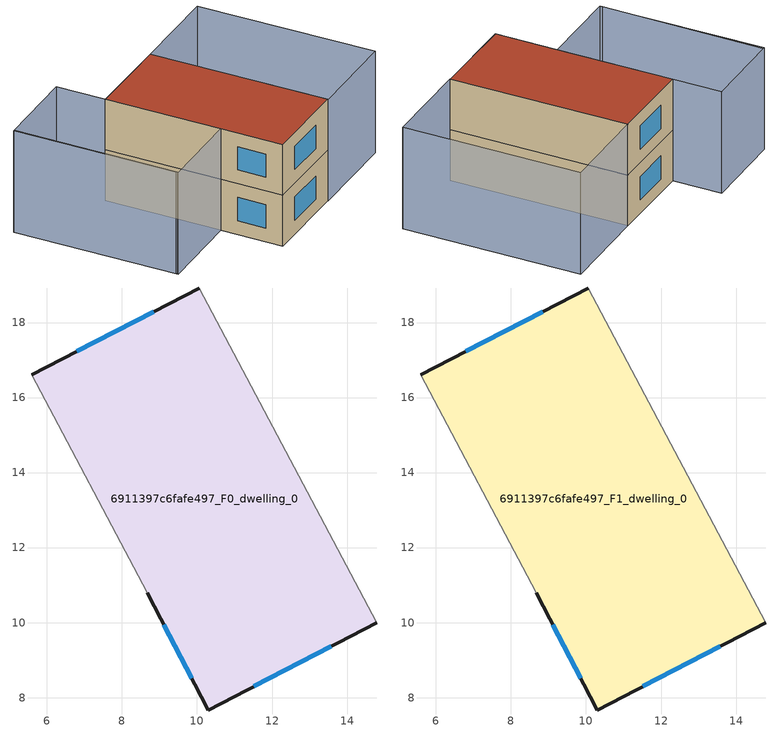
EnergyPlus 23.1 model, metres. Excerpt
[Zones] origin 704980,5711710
6911397c6fafe497_F0_dwelling_0
 floor ground (EU_floor_Construction): 10.06,18.92 14.8,9.99 10.3,7.67 8.68,10.79 5.59,16.6 z0
 wall outside (EU_wall_Construction): 10.06,18.92 5.59,16.6 / 8.68,10.79 10.3,7.67 14.8,9.99 z0:3
 wall adiabatic (EU_wall_Construction): 5.59,16.6 8.68,10.79 / 14.8,9.99 10.06,18.92 z0:3
 window (EU_Window_Construction): 8.85,18.29 6.8,17.23 / 11.52,8.3 13.58,9.36 / 9.12,9.95 9.86,8.51 z0.81:2.19
6911397c6fafe497_F1_dwelling_0
 floor to 6911397c6fafe497_F0_dwelling_0 (EU_floor_Construction): 10.06,18.92 14.8,9.99 10.3,7.67 8.68,10.79 5.59,16.6 z3
 wall outside (EU_wall_Construction): 10.06,18.92 5.59,16.6 / 8.68,10.79 10.3,7.67 14.8,9.99 z3:6
 wall adiabatic (EU_wall_Construction): 5.59,16.6 8.68,10.79 / 14.8,9.99 10.06,18.92 z3:6
 window (EU_Window_Construction): 8.85,18.29 6.8,17.23 / 11.52,8.3 13.58,9.36 / 9.12,9.95 9.86,8.51 z3.81:5.19
 roof outside (EU_roof_Construction): 14.8,9.99 10.06,18.92 5.59,16.6 8.68,10.79 10.3,7.67 z6
shading: 0.06,16.79 4.34,8.54 / 4.29,19.04 8.68,10.79 / 8.68,10.79 4.36,8.49 / 4.36,8.49 -0.03,16.75 / -0.03,16.75 4.29,19.04 / 14.81,9.97 10.06,18.92 / 10.06,18.92 14.8,21.44 / 14.8,21.44 19.55,12.49 / 19.55,12.49 14.81,9.97 z0:6
[Building]
EU S2 Campaign: North Axis=0; Terrain=City; Solar Distribution=FullExterior
[Site:Location]
London: Latitude=51.5; Longitude=-0.5; Time Zone=0; Elevation=25
[SizingPeriod:WeatherFileDays]
AnnualSizingPeriod: Begin Month=1; Begin Day of Month=1; End Month=12; End Day of Month=31; Day of Week for Start Day=Monday; Use Weather File Daylight Saving Period=No; Use Weather File Rain and Snow Indicators=No
[MATERIAL]
EU_InternalMass_Material: Roughness=MediumRough; Thickness=0.1; Conductivity=1; Density=1800; Specific Heat=900; Thermal Absorptance=0.9; Solar Absorptance=0.7; Visible Absorptance=0.7
[MATERIAL:NOMASS] Roughness=MediumRough; Thermal Absorptance=0.9; Solar Absorptance=0.7; Visible Absorptance=0.7
Name | Thermal Resistance
EU_wall_NoMass | 0.727863
EU_roof_NoMass | 0.773354
EU_floor_NoMass | 1.79329
[WINDOWMATERIAL:SIMPLEGLAZINGSYSTEM]
EU_Window_SimpleGlazing: UFactor=2.58614; Solar Heat Gain Coefficient=0.76; Visible Transmittance=0.76
[CONSTRUCTION]
EU_wall_Construction: EU_wall_NoMass
EU_roof_Construction: EU_roof_NoMass
EU_floor_Construction: EU_floor_NoMass
EU_Window_Construction: EU_Window_SimpleGlazing
EU_InternalMass_Construction: EU_InternalMass_Material
[ZONE] Type=1; Multiplier=1; Ceiling Height=autocalculate; Floor Area=autocalculate; Part of Total Floor Area=Yes
Name | Volume
6911397c6fafe497_F0_dwelling_0 | 152.659
6911397c6fafe497_F1_dwelling_0 | 152.658
[INTERNALMASS] Construction=EU_InternalMass_Construction; Surface Area=50.8862
Name | Zone or ZoneList
6911397c6fafe497_F0_dwelling_0_EU_InternalMass | 6911397c6fafe497_F0_dwelling_0
6911397c6fafe497_F1_dwelling_0_EU_InternalMass | 6911397c6fafe497_F1_dwelling_0
[OTHEREQUIPMENT] Fuel Type=Electricity; Design Level Calculation Method=Watts/Area; Power per Zone Floor Area=1; Fraction Latent=0; Fraction Radiant=0; Fraction Lost=0; Carbon Dioxide Generation Rate=0; EndUse Subcategory=EU_Step8_InternalGains
Name | Zone or ZoneList or Space or SpaceList | Schedule
EU_Step8_InternalGain_6911397c6fafe497_F0_dwelling_0_f000 | 6911397c6fafe497_F0_dwelling_0 | EU_Step8_GainSchedule_6911397c6fafe497_F0_dwelling_0_f000
EU_Step8_InternalGain_6911397c6fafe497_F1_dwelling_0_f000 | 6911397c6fafe497_F1_dwelling_0 | EU_Step8_GainSchedule_6911397c6fafe497_F1_dwelling_0_f000
[ZONEVENTILATION:DESIGNFLOWRATE] Schedule=EU_AlwaysOn; Design Flow Rate Calculation Method=AirChanges/Hour; Air Changes per Hour=0.484901; Ventilation Type=Natural; Fan Pressure Rise=0; Fan Total Efficiency=1; Constant Term Coefficient=1; Temperature Term Coefficient=0; Velocity Term Coefficient=0; Velocity Squared Term Coefficient=0; Minimum Indoor Temperature=-100; Maximum Indoor Temperature=100; Delta Temperature=-100; Minimum Outdoor Temperature=-100; Maximum Outdoor Temperature=100; Maximum Wind Speed=40
Name | Zone or ZoneList or Space or SpaceList
EU_ConstantAir_6911397c6fafe497_F0_dwelling_0 | 6911397c6fafe497_F0_dwelling_0
EU_ConstantAir_6911397c6fafe497_F1_dwelling_0 | 6911397c6fafe497_F1_dwelling_0
[HVACTEMPLATE:THERMOSTAT] Constant Heating Setpoint=20; Constant Cooling Setpoint=50
EU_HeatOnly_6911397c6fafe497_F0_dwelling_0; EU_HeatOnly_6911397c6fafe497_F1_dwelling_0
[HVACTEMPLATE:ZONE:IDEALLOADSAIRSYSTEM] System Availability Schedule=EU_AlwaysOn; Maximum Heating Supply Air Temperature=50; Minimum Cooling Supply Air Temperature=13; Maximum Heating Supply Air Humidity Ratio=0.0156; Minimum Cooling Supply Air Humidity Ratio=0.0077; Heating Limit=NoLimit; Cooling Limit=NoLimit; Heating Availability Schedule=EU_AlwaysOn; Cooling Availability Schedule=EU_CoolingOff; Dehumidification Control Type=ConstantSensibleHeatRatio; Cooling Sensible Heat Ratio=0.7; Dehumidification Setpoint=60; Humidification Control Type=None; Humidification Setpoint=30; Outdoor Air Method=None; Outdoor Air Flow Rate per Person=0.00944; Outdoor Air Flow Rate per Zone Floor Area=0; Outdoor Air Flow Rate per Zone=0; Demand Controlled Ventilation Type=None; Outdoor Air Economizer Type=NoEconomizer; Heat Recovery Type=None; Sensible Heat Recovery Effectiveness=0.7; Latent Heat Recovery Effectiveness=0.65
Name | Template Thermostat
6911397c6fafe497_F0_dwelling_0 | EU_HeatOnly_6911397c6fafe497_F0_dwelling_0
6911397c6fafe497_F1_dwelling_0 | EU_HeatOnly_6911397c6fafe497_F1_dwelling_0
[SIZING:ZONE] Zone Cooling Design Supply Air Temperature Input Method=SupplyAirTemperature; Zone Cooling Design Supply Air Temperature=13; Zone Heating Design Supply Air Temperature Input Method=SupplyAirTemperature; Zone Heating Design Supply Air Temperature=50; Zone Cooling Design Supply Air Humidity Ratio=0.008; Zone Heating Design Supply Air Humidity Ratio=0.008; Cooling Design Air Flow Method=DesignDay; Cooling Design Air Flow Rate=0; Cooling Minimum Air Flow per Zone Floor Area=0.000762; Cooling Minimum Air Flow=0; Cooling Minimum Air Flow Fraction=0.2; Heating Design Air Flow Method=DesignDay; Heating Design Air Flow Rate=0; Heating Maximum Air Flow per Zone Floor Area=0.002032; Heating Maximum Air Flow=0.141576; Heating Maximum Air Flow Fraction=0.3; Account for Dedicated Outdoor Air System=No; Dedicated Outdoor Air System Control Strategy=NeutralSupplyAir; Dedicated Outdoor Air Low Setpoint Temperature for Design=autosize; Dedicated Outdoor Air High Setpoint Temperature for Design=autosize; Zone Load Sizing Method=Sensible Load Only No Latent Load; Zone Latent Cooling Design Supply Air Humidity Ratio Input Method=HumidityRatioDifference; Zone Cooling Design Supply Air Humidity Ratio Difference=0.005; Zone Latent Heating Design Supply Air Humidity Ratio Input Method=HumidityRatioDifference; Zone Humidification Design Supply Air Humidity Ratio Difference=0.005
6911397c6fafe497_F0_dwelling_0; 6911397c6fafe497_F1_dwelling_0
[SCHEDULE:CONSTANT]
Name | Hourly Value
EU_AlwaysOn | 1
EU_CoolingOff | 0
[SCHEDULE:FILE] Column Number=1; Rows to Skip at Top=0; Number of Hours of Data=8760; Column Separator=Comma; Interpolate to Timestep=No; Minutes per Item=60; Adjust Schedule for Daylight Savings=Yes
Name | File
EU_Step8_GainSchedule_6911397c6fafe497_F0_dwelling_0_f000 | ../../schedules/6911397c6fafe497/6911397c6fafe497_F0_dwelling_0_f000_gain.csv
EU_Step8_GainSchedule_6911397c6fafe497_F1_dwelling_0_f000 | ../../schedules/6911397c6fafe497/6911397c6fafe497_F1_dwelling_0_f000_gain.csv
